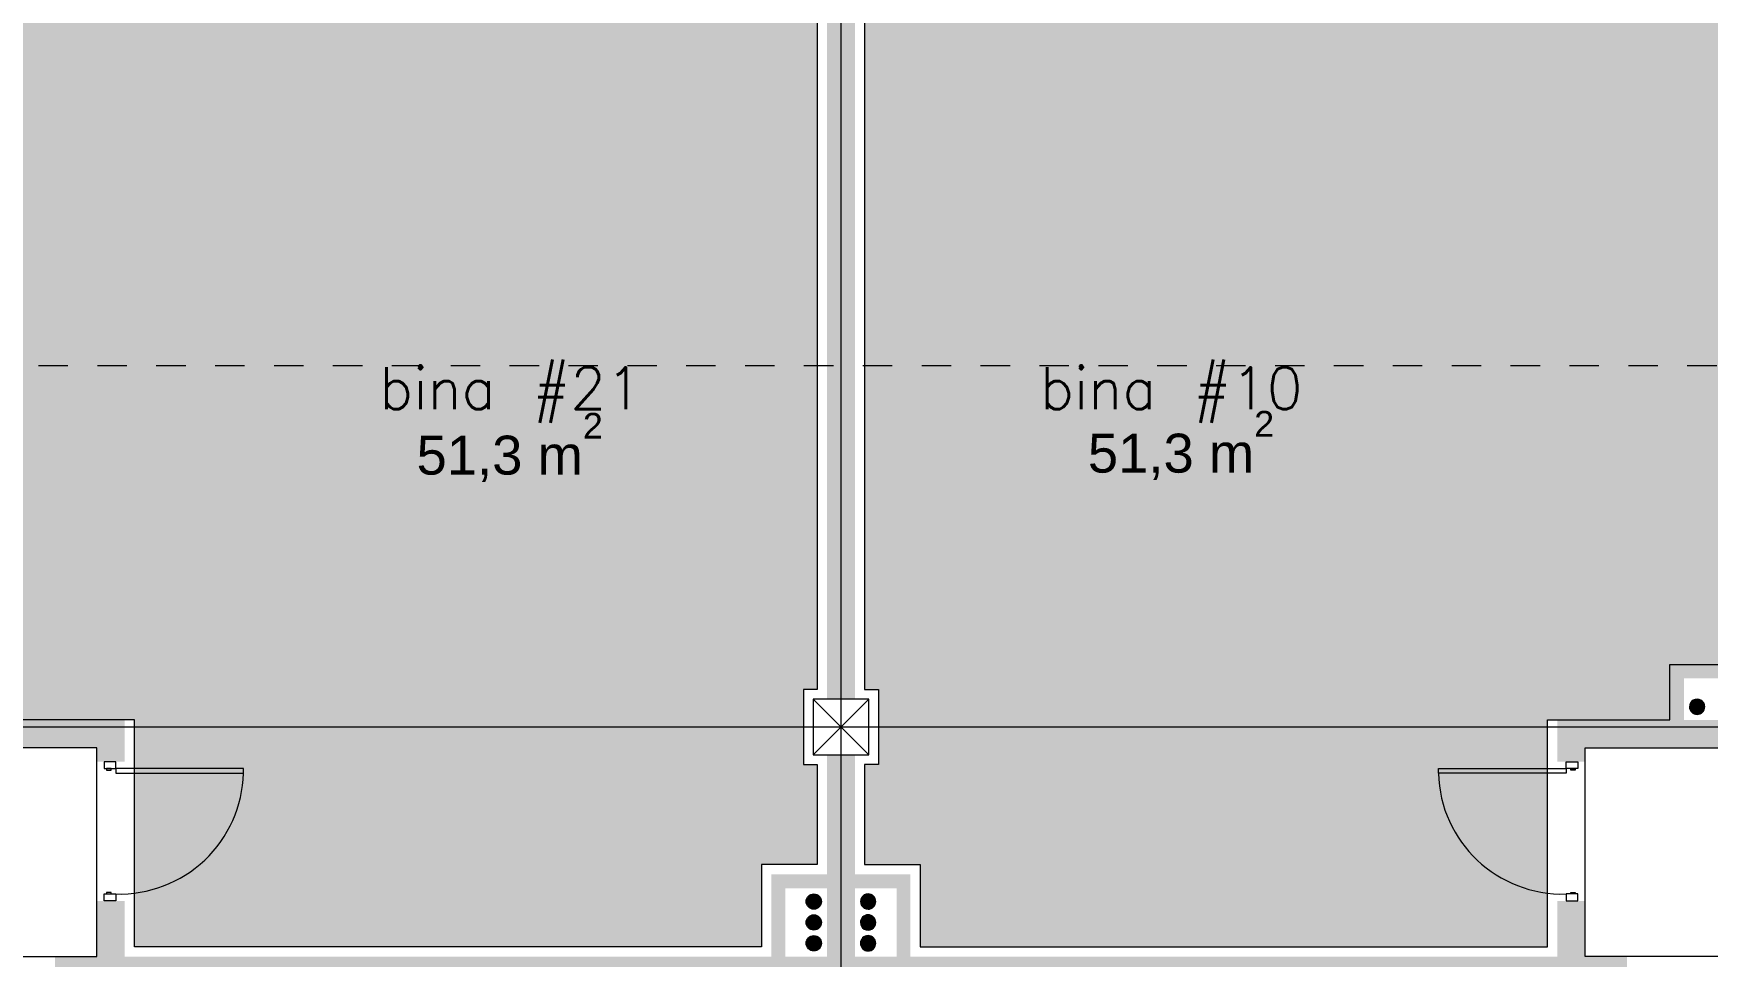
# Model space of a CAD drawing. Header units: metres. Extents: x 476297 to 476657, y 4620828 to 4621206.
# Drawn here: x 476405.75 to 476417.79, y 4621073.07 to 4621079.7 of the extents above; entities that cross this region are included whole.
import ezdxf

# ---------------------------------------------------------------- set-up
doc = ezdxf.new("R2010")
doc.units = ezdxf.units.M
doc.header["$MEASUREMENT"] = 0
doc.linetypes.add('Dashed', pattern=[0.42333333333324, 0.21166666666662, -0.21166666666662])
for name, color, linetype in [('2D Drafting - General_Pen_No__1', 7, 'Continuous'), ('2D Drafting - General_Pen_No__1_Pen_No__7', 7, 'Continuous'), ('2D Drafting - General_Pen_No__250_Pen_No__7', 7, 'Continuous'), ('Annotation - Text_Pen_No__7', 7, 'Continuous'), ('Doors_Pen_No__7_Pen_No__7', 7, 'Continuous'), ('G-Anno-Nplt', 7, 'Continuous'), ('New0_Pen_No__250', 7, 'Continuous'), ('Newshenobebi', 7, 'Continuous'), ('shaxtebi da milebi_Pen_No__1_Pen_No__1', 7, 'Continuous'), ('shaxtebi da milebi_Pen_No__5_Pen_No__5', 7, 'Continuous'), ('zoma', 7, 'Continuous'), ('zoma_Pen_No__5', 7, 'Continuous')]:
    doc.layers.add(name, color=color, linetype=linetype)
doc.styles.add('GENERATED_STYLE_1', font='arial.ttf')
doc.styles.add('GENERATED_STYLE_2', font='arial.ttf')
doc.dimstyles.new('GENERATED_STYLE__1', dxfattribs={"dimtxt": 0.2, "dimasz": 0.0644213309708986, "dimexe": 0.18, "dimexo": 0.003, "dimgap": 0.09, "dimtad": 1, "dimtih": 1, "dimtoh": 1, "dimzin": 0, "dimdsep": 46, "dimtxsty": 'GENERATED_STYLE_2', "dimblk": 'ARROWHEAD_2', "dimblk1": 'ARROWHEAD_2', "dimblk2": 'ARROWHEAD_2', "dimcen": 0.09, "dimclrd": 142, "dimclre": 142, "dimclrt": 142, "dimadec": 0, "dimazin": 0, "dimtfac": 1, "dimtdec": 4, "dimtmove": 0, "dimatfit": 3, "dimfxl": 1, "dimtolj": 1, "dimtzin": 0, "dimarcsym": 0})

# ---------------------------------------------------------------- blocks, each defined once
blk = doc.blocks.new('*D340', base_point=(476844.5271483883, 4621385.791044046))
at = {"layer": 'zoma', "color": 142, "linetype": 'Continuous', "lineweight": 0, "transparency": 16777216}
for p, q in [((476404.8794797193, 4621099.633265524), (476404.830540699, 4621099.548500615)), ((476404.8550102091, 4621099.527309388), (476404.8550102091, 4621099.654456751)), ((476411.3794797192, 4621099.633265524), (476411.3305406989, 4621099.548500615)), ((476411.3550102091, 4621099.527309388), (476411.3550102091, 4621099.654456751)), ((476404.8550102091, 4621099.59088307), (476411.3550102091, 4621099.59088307))]:
    blk.add_line(p, q, dxfattribs=at)
at = {"layer": 'zoma', "color": 142, "lineweight": 0, "transparency": 16777216, "char_height": 0.2, "attachment_point": 7, "style": 'GENERATED_STYLE_2'}
for s, insert in [('\\A1;{\\pql;\\fArial CYR|b0|i0|c204|p34;6,50}', (476407.8389522031, 4621099.63088307)), ('\\A1;{\\pql;\\fArial CYR|b0|i0|c204|p34;0,40}', (476410.7983971523, 4621099.63088307))]:
    blk.add_mtext(s, dxfattribs=dict(at, insert=insert))
blk = doc.blocks.new('ARROWHEAD_2')
at = {"color": 0, "linetype": 'Continuous', "lineweight": 0}
for p, q in [((0, 0), (-1, 0)), ((-0.3781315, -0.655), (0.3781315, 0.655))]:
    blk.add_line(p, q, dxfattribs=at)
blk = doc.blocks.new('*D341', base_point=(476844.5271483883, 4621385.791044046))
at = {"layer": 'zoma', "color": 142, "linetype": 'Continuous', "lineweight": 0, "transparency": 16777216}
for p, q in [((476411.3794797192, 4621099.633265524), (476411.3305406989, 4621099.548500615)), ((476411.3550102091, 4621099.527309388), (476411.3550102091, 4621099.654456751)), ((476411.7794797192, 4621099.633265524), (476411.7305406989, 4621099.548500615)), ((476411.7550102091, 4621099.527309388), (476411.7550102091, 4621099.654456751)), ((476411.3550102091, 4621099.59088307), (476411.7550102091, 4621099.59088307))]:
    blk.add_line(p, q, dxfattribs=at)
blk = doc.blocks.new('*D342', base_point=(476844.5271483883, 4621385.791044046))
at = {"layer": 'zoma', "color": 142, "linetype": 'Continuous', "lineweight": 0, "transparency": 16777216}
for p, q in [((476411.7794797192, 4621099.633265524), (476411.7305406989, 4621099.548500615)), ((476411.7550102091, 4621099.527309388), (476411.7550102091, 4621099.654456751)), ((476418.2794797192, 4621099.633265524), (476418.2305406989, 4621099.548500615)), ((476418.255010209, 4621099.527309388), (476418.255010209, 4621099.654456751)), ((476411.7550102091, 4621099.59088307), (476418.255010209, 4621099.59088307))]:
    blk.add_line(p, q, dxfattribs=at)
at = {"layer": 'zoma', "color": 142, "lineweight": 0, "transparency": 16777216, "char_height": 0.2, "attachment_point": 7, "style": 'GENERATED_STYLE_2'}
for s, insert in [('\\A1;{\\pql;\\fArial CYR|b0|i0|c204|p34;6,50}', (476414.7389522031, 4621099.63088307)), ('\\A1;{\\pql;\\fArial CYR|b0|i0|c204|p34;0,40}', (476417.6983971523, 4621099.63088307))]:
    blk.add_mtext(s, dxfattribs=dict(at, insert=insert))

msp = doc.modelspace()

# ---------------------------------------------------------------- hatches: boundary and pattern name
at = {"layer": '2D Drafting - General_Pen_No__250_Pen_No__7', "linetype": 'Continuous', "lineweight": 0}
for points in [[(476411.6558010499, 4621081.420582488), (476411.6558028786, 4621074.920582488), (476411.4558028774, 4621074.920582432), (476411.4558010487, 4621081.420582432)], [(476417.6158033751, 4621074.770583289), (476417.5156155467, 4621074.770583275), (476417.5156154904, 4621075.170583276), (476418.2558033627, 4621075.170583369), (476418.2558033768, 4621075.070583373), (476417.6158033329, 4621075.070583284)], [(476406.4061347161, 4621074.570581736), (476406.4061346879, 4621074.770581684), (476404.8558034191, 4621074.77058153), (476404.8558034472, 4621074.570581518)], [(476416.7054721782, 4621074.570583185), (476416.7054721501, 4621074.770583133), (476418.255803419, 4621074.770583415), (476418.2558034471, 4621074.570583403)], [(476406.4060673606, 4621074.570581736), (476406.4060673747, 4621074.470581948), (476406.2060673735, 4621074.47058192), (476406.2060673594, 4621074.570581708)], [(476411.6558034553, 4621074.520582474), (476411.6558038914, 4621071.420582474), (476411.4558038902, 4621071.420582446), (476411.4558034542, 4621074.520582446)], [(476416.7055395337, 4621074.570583185), (476416.7055395478, 4621074.470583397), (476416.905539549, 4621074.470583425), (476416.9055395349, 4621074.570583213)], [(476411.4558031385, 4621073.560582463), (476411.4558031244, 4621073.660770291), (476411.0558031232, 4621073.660770236), (476411.055803215, 4621073.070582386), (476411.1558032127, 4621073.0705824), (476411.1558031438, 4621073.560582421)], [(476411.65580404, 4621073.560582492), (476411.6558040259, 4621073.660770319), (476412.0558040271, 4621073.660770376), (476412.0558041013, 4621073.070582527), (476411.9558041036, 4621073.070582513), (476411.9558040347, 4621073.560582533)], [(476406.4060675153, 4621073.470581947), (476406.4060675716, 4621073.070581947), (476406.2060675704, 4621073.070581919), (476406.2060675141, 4621073.470581919)], [(476416.7055396885, 4621073.470583396), (476416.7055397447, 4621073.070583396), (476416.9055397459, 4621073.070583424), (476416.9055396896, 4621073.470583424)], [(476411.4558036862, 4621072.870582705), (476405.9055216332, 4621072.870581924), (476405.905521605, 4621073.070581893), (476411.4558036581, 4621073.070582443)], [(476411.6558036863, 4621072.870582733), (476417.2062784976, 4621072.870583514), (476417.2062784695, 4621073.070583483), (476411.6558036582, 4621073.070582471)]]:
    msp.add_hatch(color=7, dxfattribs=at).paths.add_polyline_path(points)
at = {"layer": 'G-Anno-Nplt', "linetype": 'Continuous', "lineweight": 0}
for points in [[(476411.3858028612, 4621074.990582445), (476411.2858029035, 4621074.990582417), (476411.2858030554, 4621074.450582344), (476411.3858030131, 4621074.450582373), (476411.3858032156, 4621073.730770253), (476410.9858027584, 4621073.730770141), (476410.9858029244, 4621073.140582363), (476406.4760673011, 4621073.140581095), (476406.4760668426, 4621074.770581006), (476405.595990792, 4621074.770580758), (476405.5959906795, 4621075.17058076), (476404.8558028424, 4621075.170580552), (476404.8558025048, 4621076.370580625), (476404.925802375, 4621076.370580645), (476404.9258010992, 4621081.350580768), (476404.9258010429, 4621081.550580557), (476407.7858012862, 4621081.550581362), (476411.2858010579, 4621081.550582347), (476411.2858011142, 4621081.350582432), (476411.3858010719, 4621081.35058246)], [(476418.2558024694, 4621076.370584395), (476418.1858025994, 4621076.370584375), (476418.1858010167, 4621081.550584288), (476411.825801127, 4621081.550582499), (476411.8258011833, 4621081.350582584), (476411.7258012256, 4621081.350582556), (476411.7258030149, 4621074.990582541), (476411.8258029726, 4621074.990582569), (476411.8258031245, 4621074.450582497), (476411.7258031668, 4621074.450582468), (476411.7258033693, 4621073.730770349), (476412.1258037013, 4621073.730770461), (476412.1258038674, 4621073.140582684), (476416.6355396159, 4621073.140583953), (476416.6355391574, 4621074.770583864), (476417.5156150473, 4621074.770584112), (476417.5156149348, 4621075.17058411), (476418.255802807, 4621075.170584318)]]:
    msp.add_hatch(color=167, dxfattribs=at).paths.add_polyline_path(points)
at = {"layer": 'shaxtebi da milebi_Pen_No__1_Pen_No__1', "linetype": 'Continuous', "lineweight": 0}
for points in [[(476411.3608036377, 4621073.220582437, 0.9999999999999999), (476411.3608036543, 4621073.110582436, 0.9999999999999999)], [(476411.7508036364, 4621073.220582492, -0.9999999999999999), (476411.7508036508, 4621073.110582491, -0.9999999999999999)]]:
    msp.add_hatch(color=1, dxfattribs=at).paths.add_polyline_path(points)
at = {"layer": 'shaxtebi da milebi_Pen_No__5_Pen_No__5', "linetype": 'Continuous', "lineweight": 0}
for color, points in [(251, [(476417.6558033667, 4621074.86558367, 0.9999999999999999), (476417.7658033679, 4621074.865583686, 0.9999999999999999)]), (251, [(476411.3608035999, 4621073.520582445, -0.9999999999999999), (476411.3608036148, 4621073.410582444, -0.9999999999999999)]), (251, [(476411.7508035898, 4621073.5205825, 0.9999999999999999), (476411.7508036059, 4621073.410582499, 0.9999999999999999)]), (5, [(476411.4158036226, 4621073.315582452, -0.9999999999999999), (476411.3058036213, 4621073.315582436, -0.9999999999999999)]), (5, [(476411.6958036248, 4621073.315582491, 0.9999999999999999), (476411.8058036261, 4621073.315582506, 0.9999999999999999)])]:
    msp.add_hatch(color=color, dxfattribs=at).paths.add_polyline_path(points)

# ---------------------------------------------------------------- linework, layer by layer
at = {"layer": '2D Drafting - General_Pen_No__1', "color": 7, "linetype": 'Continuous', "lineweight": 0}
for p, q in [((476411.7558034542, 4621074.520582489), (476411.3558033979, 4621074.920582432)), ((476411.3558034542, 4621074.520582432), (476411.7558033979, 4621074.920582489))]:
    msp.add_line(p, q, dxfattribs=at)
at = {"layer": '2D Drafting - General_Pen_No__1', "color": 7, "linetype": 'Continuous', "lineweight": 0, "flags": 128}
msp.add_lwpolyline([(476411.3558034542, 4621074.520582432), (476411.7558034542, 4621074.520582489), (476411.7558033979, 4621074.920582489), (476411.3558033979, 4621074.920582432)], close=True, dxfattribs=at)
at = {"layer": '2D Drafting - General_Pen_No__1_Pen_No__7', "color": 7, "linetype": 'Continuous', "lineweight": 0}
for centre, radius, start, end in [((476406.367804831, 4621074.412859724), 0.8932388108566678, 268.396202056745, 358.3962020567523), ((476416.7438021076, 4621074.412861183), 0.8932388108568033, 181.60381406268, 271.60381406268)]:
    msp.add_arc(centre, radius, start, end, dxfattribs=at)
at = {"layer": 'Doors_Pen_No__7_Pen_No__7', "color": 7, "linetype": 'Continuous', "lineweight": 0, "flags": 128}
for points in [[(476406.2581381554, 4621074.470581927), (476406.2581381624, 4621074.421193039), (476406.3428048291, 4621074.421193049), (476406.3428048221, 4621074.470581939)], [(476416.853468767, 4621074.470583417), (476416.8534687739, 4621074.421194529), (476416.7688021073, 4621074.421194516), (476416.7688021003, 4621074.470583405)], [(476406.2761381626, 4621074.421193041), (476406.2761381642, 4621074.41008193), (476406.3094714974, 4621074.410081934), (476406.3094714958, 4621074.421193045)], [(476406.3428048291, 4621074.421193049), (476406.3428048337, 4621074.387859716), (476407.2606937218, 4621074.387859843), (476407.2606937172, 4621074.421193176)], [(476416.7688021073, 4621074.421194516), (476416.768802112, 4621074.387861183), (476415.8509132239, 4621074.387861051), (476415.8509132192, 4621074.421194384)], [(476416.8354687738, 4621074.421194526), (476416.8354687753, 4621074.410083415), (476416.8021354421, 4621074.41008341), (476416.8021354406, 4621074.421194521)], [(476406.2581382925, 4621073.470581927), (476406.2581382855, 4621073.519970817), (476406.342804953, 4621073.519970829), (476406.34280496, 4621073.470581939)], [(476406.2761382841, 4621073.53108193), (476406.2761382857, 4621073.519970818), (476406.3094716198, 4621073.519970823), (476406.3094716182, 4621073.531081934)], [(476416.8534689113, 4621073.470583417), (476416.8534689043, 4621073.519972307), (476416.7688022368, 4621073.519972295), (476416.7688022438, 4621073.470583404)], [(476416.8354689027, 4621073.531083415), (476416.8354689042, 4621073.519972304), (476416.8021355701, 4621073.519972299), (476416.8021355686, 4621073.53108341)]]:
    msp.add_lwpolyline(points, close=True, dxfattribs=at)
at = {"layer": 'G-Anno-Nplt', "color": 7, "linetype": 'Continuous', "lineweight": 0, "flags": 128}
for points in [[(476411.3858028612, 4621074.990582445), (476411.2858029035, 4621074.990582417), (476411.2858030554, 4621074.450582344), (476411.3858030131, 4621074.450582373), (476411.3858032156, 4621073.730770253), (476410.9858027584, 4621073.730770141), (476410.9858029244, 4621073.140582363), (476406.4760673011, 4621073.140581095), (476406.4760668426, 4621074.770581006), (476405.595990792, 4621074.770580758), (476405.5959906795, 4621075.17058076), (476404.8558028424, 4621075.170580552), (476404.8558025048, 4621076.370580625), (476404.925802375, 4621076.370580645), (476404.9258010992, 4621081.350580768), (476404.9258010429, 4621081.550580557), (476407.7858012862, 4621081.550581362), (476411.2858010579, 4621081.550582347), (476411.2858011142, 4621081.350582432), (476411.3858010719, 4621081.35058246)], [(476418.2558024694, 4621076.370584395), (476418.1858025994, 4621076.370584375), (476418.1858010167, 4621081.550584288), (476411.825801127, 4621081.550582499), (476411.8258011833, 4621081.350582584), (476411.7258012256, 4621081.350582556), (476411.7258030149, 4621074.990582541), (476411.8258029726, 4621074.990582569), (476411.8258031245, 4621074.450582497), (476411.7258031668, 4621074.450582468), (476411.7258033693, 4621073.730770349), (476412.1258037013, 4621073.730770461), (476412.1258038674, 4621073.140582684), (476416.6355396159, 4621073.140583953), (476416.6355391574, 4621074.770583864), (476417.5156150473, 4621074.770584112), (476417.5156149348, 4621075.17058411), (476418.255802807, 4621075.170584318)]]:
    msp.add_lwpolyline(points, close=True, dxfattribs=at)
at = {"layer": 'New0_Pen_No__250', "color": 7, "linetype": 'Continuous', "lineweight": 0, "flags": 128}
for points in [[(476406.206301309, 4621073.070584845), (476406.206301309, 4621074.570584889), (476404.8560373702, 4621074.570584889), (476404.8560373702, 4621074.520584932), (476404.456037418, 4621074.520584932), (476404.456037418, 4621074.920585033), (476404.6560373941, 4621074.920585033), (476404.6560373941, 4621081.420422645), (476404.456037418, 4621081.420422645), (476404.456037418, 4621081.620584903), (476401.7559332032, 4621081.620584903), (476401.7559332032, 4621074.570584889), (476397.9560372257, 4621074.570584889), (476397.9560373747, 4621074.520584932), (476397.5560374225, 4621074.520584932), (476397.5560374225, 4621074.570584889), (476396.2057734837, 4621074.570584889), (476396.2057734837, 4621073.070584845)], [(476416.9055653765, 4621073.070584845), (476416.9055653765, 4621074.570584889), (476418.2558293153, 4621074.570584889), (476418.2558293153, 4621074.520584932), (476418.6558292676, 4621074.520584932), (476418.6558292676, 4621074.920585033), (476418.4558292914, 4621074.920585033), (476418.4558292914, 4621081.420422645), (476418.6558292676, 4621081.420422645), (476418.6558292676, 4621081.620584903), (476421.3559334824, 4621081.620584903), (476421.3559334824, 4621074.570584889), (476425.1558294598, 4621074.570584889), (476425.1558293108, 4621074.520584932), (476425.5558292631, 4621074.520584932), (476425.5558292631, 4621074.570584889), (476426.9060932018, 4621074.570584889), (476426.9060932018, 4621073.070584845)]]:
    msp.add_lwpolyline(points, close=True, dxfattribs=at)
at = {"layer": 'Newshenobebi', "color": 1, "linetype": 'Dashed', "lineweight": 0}
msp.add_lwpolyline([(476436.9018094787, 4621077.316284709), (476385.8285962069, 4621077.316284709)], dxfattribs=at)
at = {"layer": 'shaxtebi da milebi_Pen_No__1_Pen_No__1', "color": 1, "linetype": 'Continuous', "lineweight": 0, "flags": 128}
for points in [[(476411.3608036377, 4621073.220582437, -0.9999999999999999), (476411.3608036543, 4621073.110582436, -0.9999999999999999)], [(476411.7508036364, 4621073.220582492, 0.9999999999999999), (476411.7508036508, 4621073.110582491, 0.9999999999999999)]]:
    msp.add_lwpolyline(points, format="xyb", close=True, dxfattribs=at)
at = {"layer": 'shaxtebi da milebi_Pen_No__5_Pen_No__5', "color": 251, "linetype": 'Continuous', "lineweight": 0, "flags": 128}
for points in [[(476417.6558033667, 4621074.86558367, 0.9999999999999999), (476417.7658033679, 4621074.865583686, 0.9999999999999999)], [(476411.3608035999, 4621073.520582445, -0.9999999999999999), (476411.3608036148, 4621073.410582444, -0.9999999999999999)], [(476411.7508035898, 4621073.5205825, 0.9999999999999999), (476411.7508036059, 4621073.410582499, 0.9999999999999999)]]:
    msp.add_lwpolyline(points, format="xyb", close=True, dxfattribs=at)
at = {"layer": 'shaxtebi da milebi_Pen_No__5_Pen_No__5', "color": 5, "linetype": 'Continuous', "lineweight": 0, "flags": 128}
for points in [[(476411.4158036226, 4621073.315582452, -0.9999999999999999), (476411.3058036213, 4621073.315582436, -0.9999999999999999)], [(476411.6958036248, 4621073.315582491, 0.9999999999999999), (476411.8058036261, 4621073.315582506, 0.9999999999999999)]]:
    msp.add_lwpolyline(points, format="xyb", close=True, dxfattribs=at)
at = {"layer": 'zoma_Pen_No__5', "color": 5, "linetype": 'Continuous', "lineweight": 0}
for p, q in [((476411.5558019336, 4621085.330179409), (476411.5558054097, 4621060.619373363)), ((476386.7752527605, 4621074.720578974), (476436.6616336365, 4621074.720585992)), ((476386.7752527605, 4621074.720578974), (476436.6616336365, 4621074.720585992))]:
    msp.add_line(p, q, dxfattribs=at)

# ---------------------------------------------------------------- texts
at = {"layer": 'Annotation - Text_Pen_No__7', "color": 142, "linetype": 'Continuous', "lineweight": 0, "insert": (476409.1806476503, 4621077.305460606), "char_height": 0.3, "attachment_point": 2, "rotation": 1.6119420071417137e-05}
msp.add_mtext('\\A1;{\\pqc;\\Ftxt.shx;bina #\\Ftxt.shx;21}', dxfattribs=at)
at = {"layer": 'Annotation - Text_Pen_No__7', "color": 142, "linetype": 'Continuous', "lineweight": 0, "insert": (476413.9309584746, 4621077.305461274), "char_height": 0.3, "attachment_point": 2}
msp.add_mtext('\\A1;{\\pqc;\\Ftxt.shx;bina #\\Ftxt.shx;10}', dxfattribs=at)
at = {"layer": 'G-Anno-Nplt', "color": 142, "lineweight": 0, "char_height": 0.2799999952316284, "attachment_point": 7, "style": 'GENERATED_STYLE_1'}
for insert in [(476413.3310227081, 4621076.496426107), (476408.5047394612, 4621076.482167167)]:
    msp.add_mtext('{\\fArial|b0|i0|c0|p34;51,3 m{\\H0.66x;\\S2^  ;}}', dxfattribs=dict(at, insert=insert))

# ---------------------------------------------------------------- dimensions: what is measured, and where the dimension line sits
at = {"layer": 'zoma', "color": 142, "linetype": 'Continuous', "lineweight": 0}
for base, p1, p2, picture, middle in [((476411.3550102091, 4621099.59088307), (476404.8550102091, 4621066.484690971), (476411.3550102091, 4621066.484690971), '*D340', (476408.0987172112, 4621099.73088307)), ((476418.255010209, 4621099.59088307), (476411.7550102091, 4621066.484690971), (476418.255010209, 4621066.484690971), '*D342', (476414.9987172111, 4621099.73088307)), ((476411.7550102091, 4621099.59088307), (476411.3550102091, 4621066.484690971), (476411.7550102091, 4621066.484690971), '*D341', (476411.0581621604, 4621099.73088307))]:
    dim = msp.add_linear_dim(base=base, p1=p1, p2=p2, dimstyle='GENERATED_STYLE__1', dxfattribs=at)
    dim.commit()
    dim.dimension.update_dxf_attribs({"geometry": picture, "text_midpoint": middle, "dimtype": 160})

doc.saveas('drawing.dxf')
